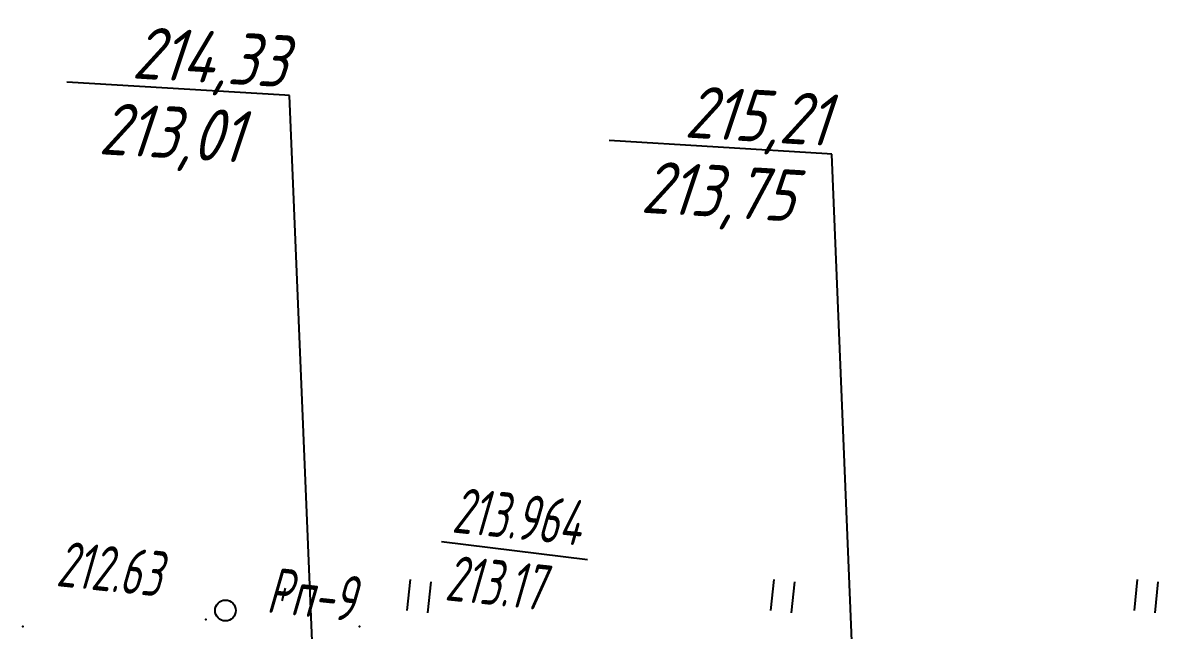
# Model space of a CAD drawing. Header units: millimetres. Extents: x -1799 to 6962, y -1020 to 4121.
# Drawn here: x 2498.7 to 2586.2, y 2209.1 to 2255.9 of the extents above; entities that cross this region are included whole.
import ezdxf
from ezdxf import colors
from ezdxf.entities.mleader import LeaderData, LeaderLine
from ezdxf.math import Vec2, Vec3

# ---------------------------------------------------------------- set-up
doc = ezdxf.new("R2010")
doc.units = ezdxf.units.MM
doc.linetypes.add('CONTI', pattern=[0])
for name, color, linetype in [('NAD_MDEFAULT', 7, 'CONTI'), ('PI_OTDEFAULT', 172, 'CONTI'), ('PI_TTDEFAULT', 5, 'CONTI'), ('SIT_LDEFAULT', 7, 'CONTI'), ('ZAPSKDEFAULT', 7, 'CONTI')]:
    doc.layers.add(name, color=color, linetype=linetype)
doc.layers.add('Отметки', color=5, linetype='Continuous', lineweight=30)
doc.styles.add('eskd', font='spds.shx', dxfattribs={"width": 1.2, "oblique": 15})
doc.styles.add('ГОСТ', font='', dxfattribs={"oblique": 15, "height": 4})
doc.styles.get('ГОСТ').set_extended_font_data('GOST type A')

# ---------------------------------------------------------------- blocks, each defined once
blk = doc.blocks.new('BL_2011')
at = {"color": 0}
for p, q in [((0, 0), (0, 2.4)), ((1.6, 0), (1.6, 2.4))]:
    blk.add_line(p, q, dxfattribs=at)
blk = doc.blocks.new('BL_2002')
at = {"color": 0}
blk.add_circle((0, 0), 0.8, dxfattribs=at)
blk = doc.blocks.new('_None')

msp = doc.modelspace()

# ---------------------------------------------------------------- linework, layer by layer
at = {"layer": 'NAD_MDEFAULT', "color": 0}
msp.add_line((2530.984232376397, 2215.953327735339), (2542.243986376454, 2214.565945735586), dxfattribs=at)
at = {"layer": 'PI_TTDEFAULT', "color": 5}
for p in [(2512.851700376437, 2209.939217735467, 212.629), (2498.741700376451, 2209.409211734695, 212.925), (2524.681700376395, 2209.399216735189, 213.816)]:
    msp.add_point(p, dxfattribs=at)
at = {"layer": 'SIT_LDEFAULT', "color": 7}
msp.add_line((2518.721700376433, 2211.379212735606), (2518.971700376433, 2212.349213735585), dxfattribs=at)

# ---------------------------------------------------------------- block references
at = {"layer": 'ZAPSKDEFAULT', "color": 7, "rotation": 354.0000000000001}
for name, p in [('BL_2011', (2528.351700376437, 2210.639214735863)), ('BL_2011', (2556.351700376437, 2210.639214735863)), ('BL_2011', (2584.351700376437, 2210.639214735863)), ('BL_2002', (2514.351700376437, 2210.639214735863))]:
    msp.add_blockref(name, p, dxfattribs=at)

# ---------------------------------------------------------------- texts
at = {"layer": 'NAD_MDEFAULT', "color": 7, "style": 'eskd', "oblique": 10, "width": 0.8}
for s, p in [(' 213.964', (2530.322245376427, 2216.813338735526)), (' 213.17', (2529.773470376394, 2211.592098735658)), (' Рп-9', (2516.035992376457, 2210.641461735045))]:
    msp.add_text(s, height=3.5, rotation=354.0000000000001, dxfattribs=at).set_placement(p)
at = {"layer": 'PI_OTDEFAULT', "color": 172, "style": 'eskd', "oblique": 10, "width": 0.8}
msp.add_text('212.63', height=3.5, rotation=354.0000000000001, dxfattribs=at).set_placement((2501.26890237642, 2212.532631735702))
at = {"layer": 'Отметки', "color": 0, "style": 'ГОСТ', "oblique": 15}
for s, p in [('213,01', (2504.555405169327, 2245.81150320397, 126.574)), ('213,75', (2546.311916985122, 2241.304693255958, 126.574))]:
    msp.add_text(s, height=4, rotation=356.5548879999999, dxfattribs=at).set_placement(p)

# ---------------------------------------------------------------- leaders
at = {"layer": 'Отметки', "ltscale": 0.2}
ml = msp.add_multileader_mtext('Standard', dxfattribs=at)
ml.set_content('214,33', color=256, style='ГОСТ')
ml.set_leader_properties()
ml.set_arrow_properties(name='NONE')
ml.build(insert=Vec2(0, 0))
ml.multileader.update_dxf_attribs({"text_left_attachment_type": 6, "text_right_attachment_type": 6, "dogleg_length": 0.36, "arrow_head_size": 2})
ctx = ml.context
ctx.base_point, ctx.arrow_head_size, ctx.landing_gap_size, ctx.plane_origin, ctx.plane_x_axis, ctx.plane_y_axis = Vec3(2499.042094452264, 2251.538292352127), 2, 0, Vec3(2525.916869471819, 2150.742826062639), Vec3(0.9981928234647421, -0.06009232216752931), Vec3(0.06009232216752931, 0.9981928234647421)
ctx.left_attachment, ctx.right_attachment, ctx.text_align_type = 6, 6, 2
notes = []
notes.append((ctx, [(1, (1, 1, 0), (2519.294368383513, 2250.319082855632), (-0.9981928234647421, 0.06009232216752926), 0.3600000000000007, [(0, [(2522.012358244547, 2184.251810531517)], 0, [])])]))
ctx.mtext.insert, ctx.mtext.text_direction, ctx.mtext.rotation, ctx.mtext.alignment, ctx.mtext.line_spacing_style, ctx.mtext.flow_direction = Vec3(2519.211443649032, 2254.932403079619), Vec3(0.9981928234647421, -0.06009232216752931), 6.223056759679619, 3, 2, 5
ml = msp.add_multileader_mtext('Standard', dxfattribs=at)
ml.set_content('215,21', color=256, style='ГОСТ')
ml.set_leader_properties()
ml.set_arrow_properties(name='NONE')
ml.build(insert=Vec2(0, 0))
ml.multileader.update_dxf_attribs({"text_left_attachment_type": 6, "text_right_attachment_type": 6, "dogleg_length": 0.36, "arrow_head_size": 2})
ctx = ml.context
ctx.base_point, ctx.arrow_head_size, ctx.landing_gap_size, ctx.plane_origin, ctx.plane_x_axis, ctx.plane_y_axis = Vec3(2542.319661999053, 2246.939913151288), 2, 0, Vec3(2567.673381287614, 2146.236016114627), Vec3(0.9981928234647421, -0.06009232216752931), Vec3(0.06009232216752931, 0.9981928234647421)
ctx.left_attachment, ctx.right_attachment, ctx.text_align_type = 6, 6, 2
notes.append((ctx, [(1, (1, 1, 0), (2561.050880199307, 2245.812272907619), (-0.9981928234647421, 0.06009232216752926), 0.3600000000000007, [(0, [(2563.768870060341, 2179.745000583504)], 0, [])])]))
ctx.mtext.insert, ctx.mtext.text_direction, ctx.mtext.rotation, ctx.mtext.alignment, ctx.mtext.line_spacing_style, ctx.mtext.flow_direction = Vec3(2560.967955464826, 2250.425593131607), Vec3(0.9981928234647421, -0.06009232216752931), 6.223056759679619, 3, 2, 5
for ctx, leaders in notes:
    for number, flags, end, landing, length, lines in leaders:
        leader = LeaderData()
        leader.index, (leader.has_last_leader_line, leader.has_dogleg_vector, leader.attachment_direction) = number, flags
        leader.last_leader_point, leader.dogleg_vector, leader.dogleg_length = Vec3(end), Vec3(landing), length
        for number, points, colour, breaks in lines:
            line = LeaderLine()
            line.index, line.vertices, line.color, line.breaks = number, Vec3.list(points), colors.encode_raw_color(colour), breaks
            leader.lines.append(line)
        ctx.leaders.append(leader)

doc.saveas('drawing.dxf')
